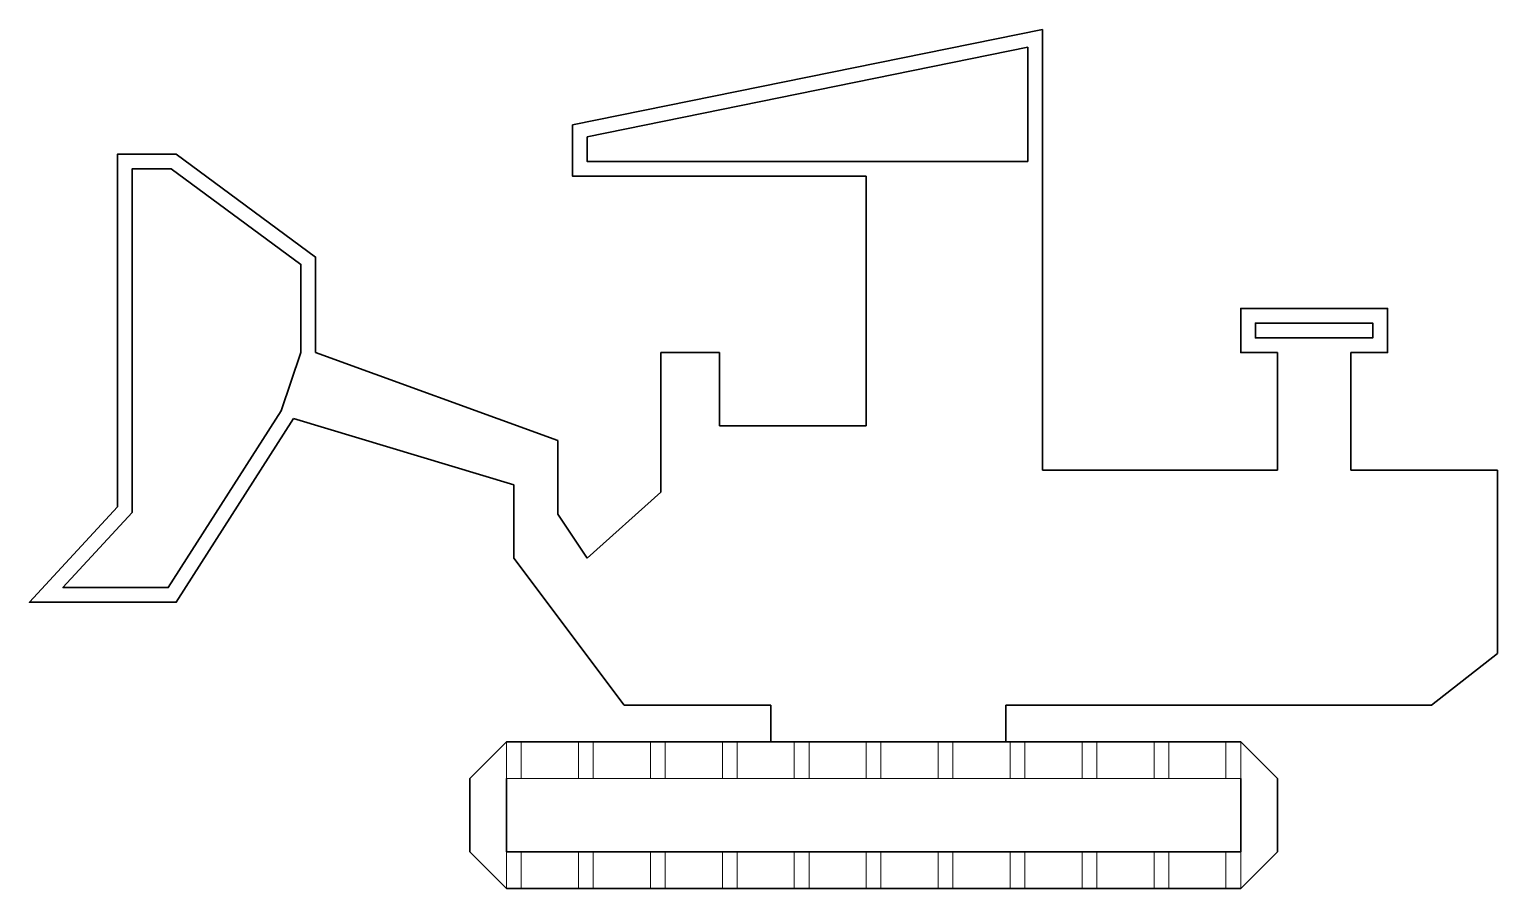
# Model space of a CAD drawing. Header units: millimetres. Extents: x 3831 to 4031, y 2834 to 2951.
import ezdxf

# ---------------------------------------------------------------- set-up
doc = ezdxf.new("R2010")
doc.units = ezdxf.units.MM
doc.layers.get('0').update_dxf_attribs({"lineweight": 5})
doc.layers.add('linha fina', color=7, linetype='Continuous', lineweight=0)

msp = doc.modelspace()

# ---------------------------------------------------------------- linework, layer by layer
at = {"lineweight": 30}
for p, q in [((3969.37, 2950.61), (3969.37, 2890.61)), ((3945.37, 2896.61), (3945.37, 2930.61)), ((4001.37, 2908.61), (4011.37, 2908.61)), ((3868.37, 2906.61), (3865.69, 2898.69)), ((3870.37, 2906.61), (3903.37, 2894.61)), ((3917.37, 2887.61), (3917.37, 2906.61)), ((3917.37, 2906.61), (3925.37, 2906.61)), ((3925.37, 2906.61), (3925.37, 2896.61)), ((4001.37, 2890.61), (4001.37, 2906.61)), ((4011.37, 2906.61), (4011.37, 2890.61)), ((3897.37, 2888.61), (3867.37, 2897.61)), ((3925.37, 2896.61), (3945.37, 2896.61)), ((3903.37, 2894.61), (3903.37, 2884.61)), ((3969.37, 2890.61), (4001.37, 2890.61)), ((4011.37, 2890.61), (4031.37, 2890.61)), ((4031.37, 2890.61), (4031.37, 2865.61)), ((3897.37, 2878.61), (3897.37, 2888.61)), ((3907.37, 2878.61), (3917.37, 2887.61)), ((3903.37, 2884.61), (3907.37, 2878.61)), ((3912.37, 2858.61), (3897.37, 2878.61)), ((4031.37, 2865.61), (4022.37, 2858.61)), ((3932.37, 2858.61), (3912.37, 2858.61)), ((3932.37, 2853.61), (3932.37, 2858.61)), ((4022.37, 2858.61), (3964.37, 2858.61)), ((3964.37, 2858.61), (3964.37, 2853.61)), ((3891.37, 2848.61), (3896.37, 2853.61)), ((3896.37, 2853.61), (3932.37, 2853.61)), ((3932.37, 2853.61), (3964.37, 2853.61)), ((3964.37, 2853.61), (3996.37, 2853.61)), ((3996.37, 2853.61), (4001.37, 2848.61)), ((3891.37, 2838.61), (3891.37, 2848.61)), ((3896.37, 2838.61), (3896.37, 2848.61)), ((3996.37, 2848.61), (3996.37, 2838.61)), ((4001.37, 2848.61), (4001.37, 2838.61)), ((3896.37, 2833.61), (3891.37, 2838.61)), ((3996.37, 2838.61), (3896.37, 2838.61)), ((4001.37, 2838.61), (3996.37, 2833.61)), ((3996.37, 2833.61), (3896.37, 2833.61))]:
    msp.add_line(p, q, dxfattribs=at)
for points in [[(3945.37, 2930.61), (3905.37, 2930.61), (3905.37, 2937.61), (3969.37, 2950.61)], [(3867.37, 2897.61), (3851.37, 2872.61), (3831.37, 2872.61), (3843.37, 2885.61), (3843.37, 2933.61), (3851.37, 2933.61), (3870.37, 2919.61), (3870.37, 2906.61)], [(3865.69, 2898.69), (3850.28, 2874.61), (3835.94, 2874.61), (3845.37, 2884.83), (3845.37, 2931.61), (3850.71, 2931.61), (3868.37, 2918.6), (3868.37, 2906.61)], [(4001.37, 2906.61), (3996.37, 2906.61), (3996.37, 2912.61), (4016.37, 2912.61), (4016.37, 2906.61), (4011.37, 2906.61)], [(4001.37, 2908.61), (3998.37, 2908.61), (3998.37, 2910.61), (4014.37, 2910.61), (4014.37, 2908.61), (4011.37, 2908.61)]]:
    msp.add_lwpolyline(points, dxfattribs=at)
msp.add_lwpolyline([(3967.37, 2932.61), (3945.37, 2932.61), (3907.37, 2932.61), (3907.37, 2935.98), (3967.37, 2948.17)], close=True, dxfattribs=at)
at = {"layer": 'linha fina'}
for p, q in [((3896.37, 2848.61), (3896.37, 2853.61)), ((3898.37, 2848.61), (3898.37, 2853.61)), ((3906.17, 2848.61), (3906.17, 2853.61)), ((3908.17, 2848.61), (3908.17, 2853.61)), ((3915.97, 2848.61), (3915.97, 2853.61)), ((3917.97, 2848.61), (3917.97, 2853.61)), ((3925.77, 2848.61), (3925.77, 2853.61)), ((3927.77, 2848.61), (3927.77, 2853.61)), ((3935.57, 2848.61), (3935.57, 2853.61)), ((3937.57, 2848.61), (3937.57, 2853.61)), ((3945.37, 2848.61), (3945.37, 2853.61)), ((3947.37, 2848.61), (3947.37, 2853.61)), ((3955.17, 2848.61), (3955.17, 2853.61)), ((3957.17, 2848.61), (3957.17, 2853.61)), ((3964.97, 2848.61), (3964.97, 2853.61)), ((3966.97, 2848.61), (3966.97, 2853.61)), ((3974.77, 2848.61), (3974.77, 2853.61)), ((3976.77, 2848.61), (3976.77, 2853.61)), ((3984.57, 2848.61), (3984.57, 2853.61)), ((3986.57, 2848.61), (3986.57, 2853.61)), ((3994.37, 2848.61), (3994.37, 2853.61)), ((3996.37, 2848.61), (3996.37, 2853.61)), ((3896.37, 2848.61), (3996.37, 2848.61)), ((3896.37, 2838.61), (3896.37, 2833.61)), ((3898.37, 2838.61), (3898.37, 2833.61)), ((3906.17, 2838.61), (3906.17, 2833.61)), ((3908.17, 2838.61), (3908.17, 2833.61)), ((3915.97, 2838.61), (3915.97, 2833.61)), ((3917.97, 2838.61), (3917.97, 2833.61)), ((3925.77, 2838.61), (3925.77, 2833.61)), ((3927.77, 2838.61), (3927.77, 2833.61)), ((3935.57, 2838.61), (3935.57, 2833.61)), ((3937.57, 2838.61), (3937.57, 2833.61)), ((3945.37, 2838.61), (3945.37, 2833.61)), ((3947.37, 2838.61), (3947.37, 2833.61)), ((3955.17, 2838.61), (3955.17, 2833.61)), ((3957.17, 2838.61), (3957.17, 2833.61)), ((3964.97, 2838.61), (3964.97, 2833.61)), ((3966.97, 2838.61), (3966.97, 2833.61)), ((3974.77, 2838.61), (3974.77, 2833.61)), ((3976.77, 2838.61), (3976.77, 2833.61)), ((3984.57, 2838.61), (3984.57, 2833.61)), ((3986.57, 2838.61), (3986.57, 2833.61)), ((3994.37, 2838.61), (3994.37, 2833.61)), ((3996.37, 2838.61), (3996.37, 2833.61))]:
    msp.add_line(p, q, dxfattribs=at)

doc.saveas('drawing.dxf')
